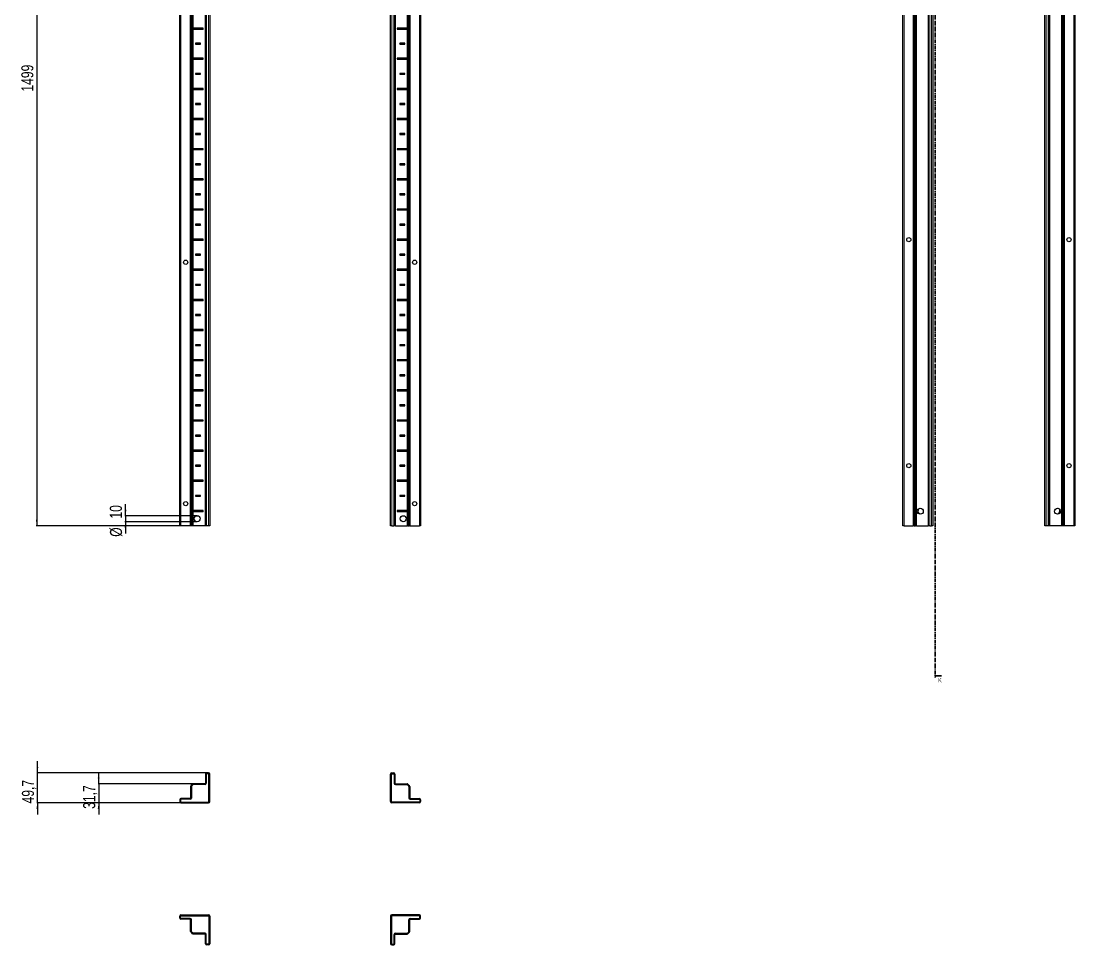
# Model space of a CAD drawing. Header units: millimetres. Extents: x -199 to 3654, y -1547 to 1507.
# Drawn here: x -199 to 1549, y -1547 to -15 of the extents above; entities that cross this region are included whole.
import ezdxf

# ---------------------------------------------------------------- set-up
doc = ezdxf.new("R2010")
doc.units = ezdxf.units.MM
doc.linetypes.add('CENTER', pattern=[10.16, 6.35, -1.27, 1.27, -1.27])
doc.layers.add('FORMAT', color=7, linetype='Continuous')
doc.styles.add('SLDTEXTSTYLE0', font='TXT', dxfattribs={"width": 0.75})
doc.dimstyles.new('SLDDIMSTYLE0', dxfattribs={"dimtxt": 20, "dimasz": 10, "dimexe": 0, "dimexo": 0.0625, "dimgap": 5, "dimtad": 2, "dimdec": 1, "dimrnd": 1e-09, "dimzin": 12, "dimdsep": 46, "dimtxsty": 'SLDTEXTSTYLE0', "dimsah": 1, "dimcen": 0.09, "dimadec": 0, "dimazin": 3, "dimtfac": 1, "dimtofl": 0, "dimtmove": 0, "dimatfit": 3, "dimfxl": 0, "dimfrac": 2, "dimtolj": 1, "dimtzin": 12, "dimarcsym": 0})
doc.dimstyles.new('SLDDIMSTYLE1', dxfattribs={"dimtxt": 20, "dimasz": 10, "dimexe": 0, "dimexo": 0.0625, "dimgap": 5, "dimtad": 2, "dimdec": 1, "dimrnd": 1e-09, "dimzin": 12, "dimdsep": 46, "dimtxsty": 'SLDTEXTSTYLE0', "dimsah": 1, "dimcen": 0.09, "dimadec": 0, "dimazin": 3, "dimtfac": 1, "dimtmove": 0, "dimatfit": 0, "dimfxl": 0, "dimfrac": 2, "dimtolj": 1, "dimtzin": 12, "dimarcsym": 0})

# ---------------------------------------------------------------- blocks, each defined once
blk = doc.blocks.new('_D')
at = {"layer": 'FORMAT'}
for p, q in [((86.4, 647.2), (-174.2, 647.2)), ((-173.2, 647.2), (-173.2, -851.8)), ((86.4, -851.8), (-174.2, -851.8))]:
    blk.add_line(p, q, dxfattribs=at)
for points in [[(-173.2, 647.2), (-174.7, 637.2), (-171.6, 637.2)], [(-173.2, -851.8), (-171.6, -841.8), (-174.7, -841.8)]]:
    blk.add_solid(points, dxfattribs=at)
at = {"layer": 'FORMAT', "insert": (-198.9, -131.8), "char_height": 20, "attachment_point": 1, "rotation": 90, "style": 'SLDTEXTSTYLE0'}
blk.add_mtext('1499', dxfattribs=at)
blk = doc.blocks.new('_D_3')
at = {"layer": 'FORMAT'}
for p, q in [((-26, -835.3), (-26, -816.1)), ((92.8, -835.3), (-27, -835.3)), ((-26, -835.3), (-26, -845.3)), ((92.8, -845.3), (-27, -845.3)), ((-26, -845.3), (-26, -864.5))]:
    blk.add_line(p, q, dxfattribs=at)
for points in [[(-26, -835.3), (-24.5, -825.3), (-27.6, -825.3)], [(-26, -845.3), (-27.6, -855.3), (-24.5, -855.3)]]:
    blk.add_solid(points, dxfattribs=at)
at = {"layer": 'FORMAT', "char_height": 20, "attachment_point": 1, "rotation": 90, "style": 'SLDTEXTSTYLE0'}
for s, insert in [('10', (-52.1, -840)), ('%%c', (-51.8, -870.2))]:
    blk.add_mtext(s, dxfattribs=dict(at, insert=insert))
blk = doc.blocks.new('_D_5')
at = {"layer": 'FORMAT'}
for p, q in [((-172.2, -1261.8), (-172.2, -1242.5)), ((108.5, -1261.8), (-173.2, -1261.8)), ((-172.2, -1311.5), (-172.2, -1261.8)), ((66, -1311.5), (-173.2, -1311.5)), ((-172.2, -1311.5), (-172.2, -1330.7))]:
    blk.add_line(p, q, dxfattribs=at)
for points in [[(-172.2, -1261.8), (-170.6, -1251.8), (-173.7, -1251.8)], [(-172.2, -1311.5), (-173.7, -1321.5), (-170.6, -1321.5)]]:
    blk.add_solid(points, dxfattribs=at)
at = {"layer": 'FORMAT', "insert": (-197.9, -1312.5), "char_height": 20, "attachment_point": 1, "rotation": 90, "style": 'SLDTEXTSTYLE0'}
blk.add_mtext('49,7', dxfattribs=at)
blk = doc.blocks.new('_D_6')
at = {"layer": 'FORMAT'}
for p, q in [((-70.5, -1279.8), (-70.5, -1260.5)), ((86.4, -1279.8), (-71.5, -1279.8)), ((-70.5, -1279.8), (-70.5, -1311.5)), ((66, -1311.5), (-71.5, -1311.5)), ((-70.5, -1311.5), (-70.5, -1330.7))]:
    blk.add_line(p, q, dxfattribs=at)
for points in [[(-70.5, -1279.8), (-69, -1269.8), (-72.1, -1269.8)], [(-70.5, -1311.5), (-72.1, -1321.5), (-69, -1321.5)]]:
    blk.add_solid(points, dxfattribs=at)
at = {"layer": 'FORMAT', "insert": (-96.3, -1321.5), "char_height": 20, "attachment_point": 1, "rotation": 90, "style": 'SLDTEXTSTYLE0'}
blk.add_mtext('31,7', dxfattribs=at)

msp = doc.modelspace()

# ---------------------------------------------------------------- linework, layer by layer
at = {"color": 7, "linetype": 'CENTER', "lineweight": 35}
msp.add_line((1316.72, 1499.09), (1316.72, -1103.67), dxfattribs=at)
at = {"color": 7, "linetype": 'Continuous', "lineweight": 25}
for p, q in [((63.98, -851.79), (63.98, 647.21)), ((81.98, -851.79), (81.98, 647.21)), ((83.77, -851.79), (83.77, 647.21)), ((83.8, -851.79), (83.8, 647.21)), ((106.48, -851.79), (106.48, 647.21)), ((113.68, 647.21), (113.68, -851.79)), ((413.68, -851.79), (413.68, 647.21)), ((420.88, 647.21), (420.88, -851.79)), ((443.55, 647.21), (443.55, -851.79)), ((443.58, 647.21), (443.58, -851.79)), ((445.38, 647.21), (445.38, -851.79)), ((463.38, 647.21), (463.38, -851.79)), ((1263.29, -851.79), (1263.29, 647.21)), ((1283.08, 647.21), (1283.08, -851.79)), ((1283.11, 647.21), (1283.11, -851.79)), ((1305.79, -851.79), (1305.79, 647.21)), ((1312.99, 647.21), (1312.99, -851.79)), ((1498.99, -851.79), (1498.99, 647.21)), ((1506.19, 647.21), (1506.19, -851.79)), ((1528.86, -851.79), (1528.86, 647.21)), ((1528.89, -851.79), (1528.89, 647.21)), ((1548.69, 647.21), (1548.69, -851.79)), ((1281.29, -26.54), (1281.29, 21.96)), ((1530.69, 21.96), (1530.69, -26.54)), ((85.93, -26.65), (85.93, -27.94)), ((86.58, -27.29), (85.93, -26.65)), ((86.58, -27.29), (85.93, -27.94)), ((102.83, -26.54), (86.42, -26.54)), ((86.42, -28.04), (102.83, -28.04)), ((102.08, -27.29), (86.58, -27.29)), ((102.08, -27.29), (102.83, -26.54)), ((102.08, -27.29), (102.83, -28.04)), ((102.83, -28.04), (102.83, -26.54)), ((440.93, -26.54), (424.53, -26.54)), ((424.53, -26.54), (424.53, -28.04)), ((425.28, -27.29), (424.53, -26.54)), ((425.28, -27.29), (424.53, -28.04)), ((424.53, -28.04), (440.93, -28.04)), ((425.28, -27.29), (440.78, -27.29)), ((440.78, -27.29), (441.42, -26.65)), ((440.78, -27.29), (441.42, -27.94)), ((441.42, -27.94), (441.42, -26.65)), ((1281.35, -26.65), (1281.29, -26.54)), ((1281.29, -26.54), (1281.29, -28.04)), ((1281.29, -28.04), (1281.35, -27.94)), ((1281.29, -76.54), (1281.29, -28.04)), ((1281.35, -27.94), (1281.35, -26.65)), ((1530.69, -26.54), (1530.62, -26.65)), ((1530.62, -26.65), (1530.62, -27.94)), ((1530.62, -27.94), (1530.69, -28.04)), ((1530.69, -28.04), (1530.69, -26.54)), ((1530.69, -28.04), (1530.69, -76.54)), ((98.33, -51.54), (90.33, -51.54)), ((90.33, -51.54), (90.33, -53.04)), ((91.08, -52.29), (90.33, -51.54)), ((91.08, -52.29), (90.33, -53.04)), ((97.58, -52.29), (91.08, -52.29)), ((97.58, -52.29), (98.33, -51.54)), ((97.58, -52.29), (98.33, -53.04)), ((98.33, -53.04), (98.33, -51.54)), ((437.03, -51.54), (429.03, -51.54)), ((429.03, -51.54), (429.03, -53.04)), ((429.78, -52.29), (429.03, -51.54)), ((429.78, -52.29), (429.03, -53.04)), ((429.78, -52.29), (436.28, -52.29)), ((436.28, -52.29), (437.03, -51.54)), ((436.28, -52.29), (437.03, -53.04)), ((437.03, -53.04), (437.03, -51.54)), ((90.33, -53.04), (98.33, -53.04)), ((429.03, -53.04), (437.03, -53.04)), ((85.93, -76.65), (85.93, -77.94)), ((86.58, -77.29), (85.93, -76.65)), ((86.58, -77.29), (85.93, -77.94)), ((102.83, -76.54), (86.42, -76.54)), ((86.42, -78.04), (102.83, -78.04)), ((102.08, -77.29), (86.58, -77.29)), ((102.08, -77.29), (102.83, -76.54)), ((102.08, -77.29), (102.83, -78.04)), ((102.83, -78.04), (102.83, -76.54)), ((440.93, -76.54), (424.53, -76.54)), ((424.53, -76.54), (424.53, -78.04)), ((425.28, -77.29), (424.53, -76.54)), ((425.28, -77.29), (424.53, -78.04)), ((424.53, -78.04), (440.93, -78.04)), ((425.28, -77.29), (440.78, -77.29)), ((440.78, -77.29), (441.42, -76.65)), ((440.78, -77.29), (441.42, -77.94)), ((441.42, -77.94), (441.42, -76.65)), ((1281.35, -76.65), (1281.29, -76.54)), ((1281.29, -76.54), (1281.29, -78.04)), ((1281.29, -78.04), (1281.35, -77.94)), ((1281.29, -126.54), (1281.29, -78.04)), ((1281.35, -77.94), (1281.35, -76.65)), ((1530.69, -76.54), (1530.62, -76.65)), ((1530.62, -76.65), (1530.62, -77.94)), ((1530.62, -77.94), (1530.69, -78.04)), ((1530.69, -78.04), (1530.69, -76.54)), ((1530.69, -78.04), (1530.69, -126.54)), ((98.33, -101.54), (90.33, -101.54)), ((90.33, -101.54), (90.33, -103.04)), ((91.08, -102.29), (90.33, -101.54)), ((91.08, -102.29), (90.33, -103.04)), ((90.33, -103.04), (98.33, -103.04)), ((97.58, -102.29), (91.08, -102.29)), ((97.58, -102.29), (98.33, -101.54)), ((97.58, -102.29), (98.33, -103.04)), ((98.33, -103.04), (98.33, -101.54)), ((437.03, -101.54), (429.03, -101.54)), ((429.03, -101.54), (429.03, -103.04)), ((429.78, -102.29), (429.03, -101.54)), ((429.78, -102.29), (429.03, -103.04)), ((429.03, -103.04), (437.03, -103.04)), ((429.78, -102.29), (436.28, -102.29)), ((436.28, -102.29), (437.03, -101.54)), ((436.28, -102.29), (437.03, -103.04)), ((437.03, -103.04), (437.03, -101.54)), ((85.93, -126.65), (85.93, -127.94)), ((86.58, -127.29), (85.93, -126.65)), ((86.58, -127.29), (85.93, -127.94)), ((102.83, -126.54), (86.42, -126.54)), ((86.42, -128.04), (102.83, -128.04)), ((102.08, -127.29), (86.58, -127.29)), ((102.08, -127.29), (102.83, -126.54)), ((102.08, -127.29), (102.83, -128.04)), ((102.83, -128.04), (102.83, -126.54)), ((440.93, -126.54), (424.53, -126.54)), ((424.53, -126.54), (424.53, -128.04)), ((425.28, -127.29), (424.53, -126.54)), ((425.28, -127.29), (424.53, -128.04)), ((424.53, -128.04), (440.93, -128.04)), ((425.28, -127.29), (440.78, -127.29)), ((440.78, -127.29), (441.42, -126.65)), ((440.78, -127.29), (441.42, -127.94)), ((441.42, -127.94), (441.42, -126.65)), ((1281.35, -126.65), (1281.29, -126.54)), ((1281.29, -126.54), (1281.29, -128.04)), ((1281.29, -128.04), (1281.35, -127.94)), ((1281.29, -176.54), (1281.29, -128.04)), ((1281.35, -127.94), (1281.35, -126.65)), ((1530.69, -126.54), (1530.62, -126.65)), ((1530.62, -126.65), (1530.62, -127.94)), ((1530.62, -127.94), (1530.69, -128.04)), ((1530.69, -128.04), (1530.69, -126.54)), ((1530.69, -128.04), (1530.69, -176.54)), ((98.33, -151.54), (90.33, -151.54)), ((90.33, -151.54), (90.33, -153.04)), ((91.08, -152.29), (90.33, -151.54)), ((91.08, -152.29), (90.33, -153.04)), ((90.33, -153.04), (98.33, -153.04)), ((97.58, -152.29), (91.08, -152.29)), ((97.58, -152.29), (98.33, -151.54)), ((97.58, -152.29), (98.33, -153.04)), ((98.33, -153.04), (98.33, -151.54)), ((437.03, -151.54), (429.03, -151.54)), ((429.03, -151.54), (429.03, -153.04)), ((429.78, -152.29), (429.03, -151.54)), ((429.78, -152.29), (429.03, -153.04)), ((429.03, -153.04), (437.03, -153.04)), ((429.78, -152.29), (436.28, -152.29)), ((436.28, -152.29), (437.03, -151.54)), ((436.28, -152.29), (437.03, -153.04)), ((437.03, -153.04), (437.03, -151.54)), ((85.93, -176.65), (85.93, -177.94)), ((86.58, -177.29), (85.93, -176.65)), ((86.58, -177.29), (85.93, -177.94)), ((102.83, -176.54), (86.42, -176.54)), ((86.42, -178.04), (102.83, -178.04)), ((102.08, -177.29), (86.58, -177.29)), ((102.08, -177.29), (102.83, -176.54)), ((102.08, -177.29), (102.83, -178.04)), ((102.83, -178.04), (102.83, -176.54)), ((440.93, -176.54), (424.53, -176.54)), ((424.53, -176.54), (424.53, -178.04)), ((425.28, -177.29), (424.53, -176.54)), ((425.28, -177.29), (424.53, -178.04)), ((424.53, -178.04), (440.93, -178.04)), ((425.28, -177.29), (440.78, -177.29)), ((440.78, -177.29), (441.42, -176.65)), ((440.78, -177.29), (441.42, -177.94)), ((441.42, -177.94), (441.42, -176.65)), ((1281.35, -176.65), (1281.29, -176.54)), ((1281.29, -176.54), (1281.29, -178.04)), ((1281.29, -178.04), (1281.35, -177.94)), ((1281.29, -226.54), (1281.29, -178.04)), ((1281.35, -177.94), (1281.35, -176.65)), ((1530.69, -176.54), (1530.62, -176.65)), ((1530.62, -176.65), (1530.62, -177.94)), ((1530.62, -177.94), (1530.69, -178.04)), ((1530.69, -178.04), (1530.69, -176.54)), ((1530.69, -178.04), (1530.69, -226.54)), ((98.33, -201.54), (90.33, -201.54)), ((90.33, -201.54), (90.33, -203.04)), ((91.08, -202.29), (90.33, -201.54)), ((91.08, -202.29), (90.33, -203.04)), ((90.33, -203.04), (98.33, -203.04)), ((97.58, -202.29), (91.08, -202.29)), ((97.58, -202.29), (98.33, -201.54)), ((97.58, -202.29), (98.33, -203.04)), ((98.33, -203.04), (98.33, -201.54)), ((437.03, -201.54), (429.03, -201.54)), ((429.03, -201.54), (429.03, -203.04)), ((429.78, -202.29), (429.03, -201.54)), ((429.78, -202.29), (429.03, -203.04)), ((429.03, -203.04), (437.03, -203.04)), ((429.78, -202.29), (436.28, -202.29)), ((436.28, -202.29), (437.03, -201.54)), ((436.28, -202.29), (437.03, -203.04)), ((437.03, -203.04), (437.03, -201.54)), ((85.93, -226.65), (85.93, -227.94)), ((86.58, -227.29), (85.93, -226.65)), ((102.83, -226.54), (86.42, -226.54)), ((102.08, -227.29), (102.83, -226.54)), ((102.83, -228.04), (102.83, -226.54)), ((440.93, -226.54), (424.53, -226.54)), ((424.53, -226.54), (424.53, -228.04)), ((425.28, -227.29), (424.53, -226.54)), ((440.78, -227.29), (441.42, -226.65)), ((441.42, -227.94), (441.42, -226.65)), ((1281.35, -226.65), (1281.29, -226.54)), ((1281.29, -226.54), (1281.29, -228.04)), ((1281.35, -227.94), (1281.35, -226.65)), ((1530.69, -226.54), (1530.62, -226.65)), ((1530.62, -226.65), (1530.62, -227.94)), ((1530.69, -228.04), (1530.69, -226.54)), ((86.58, -227.29), (85.93, -227.94)), ((86.42, -228.04), (102.83, -228.04)), ((102.08, -227.29), (86.58, -227.29)), ((102.08, -227.29), (102.83, -228.04)), ((425.28, -227.29), (424.53, -228.04)), ((424.53, -228.04), (440.93, -228.04)), ((425.28, -227.29), (440.78, -227.29)), ((440.78, -227.29), (441.42, -227.94)), ((1281.29, -228.04), (1281.35, -227.94)), ((1281.29, -276.54), (1281.29, -228.04)), ((1530.62, -227.94), (1530.69, -228.04)), ((1530.69, -228.04), (1530.69, -276.54)), ((98.33, -251.54), (90.33, -251.54)), ((90.33, -251.54), (90.33, -253.04)), ((91.08, -252.29), (90.33, -251.54)), ((91.08, -252.29), (90.33, -253.04)), ((90.33, -253.04), (98.33, -253.04)), ((97.58, -252.29), (91.08, -252.29)), ((97.58, -252.29), (98.33, -251.54)), ((97.58, -252.29), (98.33, -253.04)), ((98.33, -253.04), (98.33, -251.54)), ((437.03, -251.54), (429.03, -251.54)), ((429.03, -251.54), (429.03, -253.04)), ((429.78, -252.29), (429.03, -251.54)), ((429.78, -252.29), (429.03, -253.04)), ((429.03, -253.04), (437.03, -253.04)), ((429.78, -252.29), (436.28, -252.29)), ((436.28, -252.29), (437.03, -251.54)), ((436.28, -252.29), (437.03, -253.04)), ((437.03, -253.04), (437.03, -251.54)), ((85.93, -276.65), (85.93, -277.94)), ((86.58, -277.29), (85.93, -276.65)), ((86.58, -277.29), (85.93, -277.94)), ((102.83, -276.54), (86.42, -276.54)), ((86.42, -278.04), (102.83, -278.04)), ((102.08, -277.29), (86.58, -277.29)), ((102.08, -277.29), (102.83, -276.54)), ((102.08, -277.29), (102.83, -278.04)), ((102.83, -278.04), (102.83, -276.54)), ((440.93, -276.54), (424.53, -276.54)), ((424.53, -276.54), (424.53, -278.04)), ((425.28, -277.29), (424.53, -276.54)), ((425.28, -277.29), (424.53, -278.04)), ((424.53, -278.04), (440.93, -278.04)), ((425.28, -277.29), (440.78, -277.29)), ((440.78, -277.29), (441.42, -276.65)), ((440.78, -277.29), (441.42, -277.94)), ((441.42, -277.94), (441.42, -276.65)), ((1281.35, -276.65), (1281.29, -276.54)), ((1281.29, -276.54), (1281.29, -278.04)), ((1281.29, -278.04), (1281.35, -277.94)), ((1281.29, -326.54), (1281.29, -278.04)), ((1281.35, -277.94), (1281.35, -276.65)), ((1530.69, -276.54), (1530.62, -276.65)), ((1530.62, -276.65), (1530.62, -277.94)), ((1530.62, -277.94), (1530.69, -278.04)), ((1530.69, -278.04), (1530.69, -276.54)), ((1530.69, -278.04), (1530.69, -326.54)), ((98.33, -301.54), (90.33, -301.54)), ((90.33, -301.54), (90.33, -303.04)), ((91.08, -302.29), (90.33, -301.54)), ((91.08, -302.29), (90.33, -303.04)), ((90.33, -303.04), (98.33, -303.04)), ((97.58, -302.29), (91.08, -302.29)), ((97.58, -302.29), (98.33, -301.54)), ((97.58, -302.29), (98.33, -303.04)), ((98.33, -303.04), (98.33, -301.54)), ((437.03, -301.54), (429.03, -301.54)), ((429.03, -301.54), (429.03, -303.04)), ((429.78, -302.29), (429.03, -301.54)), ((429.78, -302.29), (429.03, -303.04)), ((429.03, -303.04), (437.03, -303.04)), ((429.78, -302.29), (436.28, -302.29)), ((436.28, -302.29), (437.03, -301.54)), ((436.28, -302.29), (437.03, -303.04)), ((437.03, -303.04), (437.03, -301.54)), ((85.93, -326.65), (85.93, -327.94)), ((86.58, -327.29), (85.93, -326.65)), ((86.58, -327.29), (85.93, -327.94)), ((102.83, -326.54), (86.42, -326.54)), ((86.42, -328.04), (102.83, -328.04)), ((102.08, -327.29), (86.58, -327.29)), ((102.08, -327.29), (102.83, -326.54)), ((102.08, -327.29), (102.83, -328.04)), ((102.83, -328.04), (102.83, -326.54)), ((440.93, -326.54), (424.53, -326.54)), ((424.53, -326.54), (424.53, -328.04)), ((425.28, -327.29), (424.53, -326.54)), ((425.28, -327.29), (424.53, -328.04)), ((424.53, -328.04), (440.93, -328.04)), ((425.28, -327.29), (440.78, -327.29)), ((440.78, -327.29), (441.42, -326.65)), ((440.78, -327.29), (441.42, -327.94)), ((441.42, -327.94), (441.42, -326.65)), ((1281.35, -326.65), (1281.29, -326.54)), ((1281.29, -326.54), (1281.29, -328.04)), ((1281.29, -328.04), (1281.35, -327.94)), ((1281.29, -376.54), (1281.29, -328.04)), ((1281.35, -327.94), (1281.35, -326.65)), ((1530.69, -326.54), (1530.62, -326.65)), ((1530.62, -326.65), (1530.62, -327.94)), ((1530.62, -327.94), (1530.69, -328.04)), ((1530.69, -328.04), (1530.69, -326.54)), ((1530.69, -328.04), (1530.69, -376.54)), ((98.33, -351.54), (90.33, -351.54)), ((90.33, -351.54), (90.33, -353.04)), ((91.08, -352.29), (90.33, -351.54)), ((91.08, -352.29), (90.33, -353.04)), ((90.33, -353.04), (98.33, -353.04)), ((97.58, -352.29), (91.08, -352.29)), ((97.58, -352.29), (98.33, -351.54)), ((97.58, -352.29), (98.33, -353.04)), ((98.33, -353.04), (98.33, -351.54)), ((437.03, -351.54), (429.03, -351.54)), ((429.03, -351.54), (429.03, -353.04)), ((429.78, -352.29), (429.03, -351.54)), ((429.78, -352.29), (429.03, -353.04)), ((429.03, -353.04), (437.03, -353.04)), ((429.78, -352.29), (436.28, -352.29)), ((436.28, -352.29), (437.03, -351.54)), ((436.28, -352.29), (437.03, -353.04)), ((437.03, -353.04), (437.03, -351.54)), ((85.93, -376.65), (85.93, -377.94)), ((86.58, -377.29), (85.93, -376.65)), ((86.58, -377.29), (85.93, -377.94)), ((102.83, -376.54), (86.42, -376.54)), ((86.42, -378.04), (102.83, -378.04)), ((102.08, -377.29), (86.58, -377.29)), ((102.08, -377.29), (102.83, -376.54)), ((102.08, -377.29), (102.83, -378.04)), ((102.83, -378.04), (102.83, -376.54)), ((440.93, -376.54), (424.53, -376.54)), ((424.53, -376.54), (424.53, -378.04)), ((425.28, -377.29), (424.53, -376.54)), ((425.28, -377.29), (424.53, -378.04)), ((424.53, -378.04), (440.93, -378.04)), ((425.28, -377.29), (440.78, -377.29)), ((440.78, -377.29), (441.42, -376.65)), ((440.78, -377.29), (441.42, -377.94)), ((441.42, -377.94), (441.42, -376.65)), ((1281.35, -376.65), (1281.29, -376.54)), ((1281.29, -376.54), (1281.29, -378.04)), ((1281.29, -378.04), (1281.35, -377.94)), ((1281.29, -426.54), (1281.29, -378.04)), ((1281.35, -377.94), (1281.35, -376.65)), ((1530.69, -376.54), (1530.62, -376.65)), ((1530.62, -376.65), (1530.62, -377.94)), ((1530.62, -377.94), (1530.69, -378.04)), ((1530.69, -378.04), (1530.69, -376.54)), ((1530.69, -378.04), (1530.69, -426.54)), ((98.33, -401.54), (90.33, -401.54)), ((90.33, -401.54), (90.33, -403.04)), ((91.08, -402.29), (90.33, -401.54)), ((97.58, -402.29), (98.33, -401.54)), ((98.33, -403.04), (98.33, -401.54)), ((437.03, -401.54), (429.03, -401.54)), ((429.03, -401.54), (429.03, -403.04)), ((429.78, -402.29), (429.03, -401.54)), ((436.28, -402.29), (437.03, -401.54)), ((437.03, -403.04), (437.03, -401.54)), ((91.08, -402.29), (90.33, -403.04)), ((90.33, -403.04), (98.33, -403.04)), ((97.58, -402.29), (91.08, -402.29)), ((97.58, -402.29), (98.33, -403.04)), ((429.78, -402.29), (429.03, -403.04)), ((429.03, -403.04), (437.03, -403.04)), ((429.78, -402.29), (436.28, -402.29)), ((436.28, -402.29), (437.03, -403.04)), ((85.93, -426.65), (85.93, -427.94)), ((86.58, -427.29), (85.93, -426.65)), ((86.58, -427.29), (85.93, -427.94)), ((102.83, -426.54), (86.42, -426.54)), ((86.42, -428.04), (102.83, -428.04)), ((102.08, -427.29), (86.58, -427.29)), ((102.08, -427.29), (102.83, -426.54)), ((102.08, -427.29), (102.83, -428.04)), ((102.83, -428.04), (102.83, -426.54)), ((440.93, -426.54), (424.53, -426.54)), ((424.53, -426.54), (424.53, -428.04)), ((425.28, -427.29), (424.53, -426.54)), ((425.28, -427.29), (424.53, -428.04)), ((424.53, -428.04), (440.93, -428.04)), ((425.28, -427.29), (440.78, -427.29)), ((440.78, -427.29), (441.42, -426.65)), ((440.78, -427.29), (441.42, -427.94)), ((441.42, -427.94), (441.42, -426.65)), ((1281.35, -426.65), (1281.29, -426.54)), ((1281.29, -426.54), (1281.29, -428.04)), ((1281.29, -428.04), (1281.35, -427.94)), ((1281.29, -476.54), (1281.29, -428.04)), ((1281.35, -427.94), (1281.35, -426.65)), ((1530.69, -426.54), (1530.62, -426.65)), ((1530.62, -426.65), (1530.62, -427.94)), ((1530.62, -427.94), (1530.69, -428.04)), ((1530.69, -428.04), (1530.69, -426.54)), ((1530.69, -428.04), (1530.69, -476.54)), ((98.33, -451.54), (90.33, -451.54)), ((90.33, -451.54), (90.33, -453.04)), ((91.08, -452.29), (90.33, -451.54)), ((91.08, -452.29), (90.33, -453.04)), ((90.33, -453.04), (98.33, -453.04)), ((97.58, -452.29), (91.08, -452.29)), ((97.58, -452.29), (98.33, -451.54)), ((97.58, -452.29), (98.33, -453.04)), ((98.33, -453.04), (98.33, -451.54)), ((437.03, -451.54), (429.03, -451.54)), ((429.03, -451.54), (429.03, -453.04)), ((429.78, -452.29), (429.03, -451.54)), ((429.78, -452.29), (429.03, -453.04)), ((429.03, -453.04), (437.03, -453.04)), ((429.78, -452.29), (436.28, -452.29)), ((436.28, -452.29), (437.03, -451.54)), ((436.28, -452.29), (437.03, -453.04)), ((437.03, -453.04), (437.03, -451.54)), ((85.93, -476.65), (85.93, -477.94)), ((86.58, -477.29), (85.93, -476.65)), ((86.58, -477.29), (85.93, -477.94)), ((102.83, -476.54), (86.42, -476.54)), ((86.42, -478.04), (102.83, -478.04)), ((102.08, -477.29), (86.58, -477.29)), ((102.08, -477.29), (102.83, -476.54)), ((102.08, -477.29), (102.83, -478.04)), ((102.83, -478.04), (102.83, -476.54)), ((440.93, -476.54), (424.53, -476.54)), ((424.53, -476.54), (424.53, -478.04)), ((425.28, -477.29), (424.53, -476.54)), ((425.28, -477.29), (424.53, -478.04)), ((424.53, -478.04), (440.93, -478.04)), ((425.28, -477.29), (440.78, -477.29)), ((440.78, -477.29), (441.42, -476.65)), ((440.78, -477.29), (441.42, -477.94)), ((441.42, -477.94), (441.42, -476.65)), ((1281.35, -476.65), (1281.29, -476.54)), ((1281.29, -476.54), (1281.29, -478.04)), ((1281.29, -478.04), (1281.35, -477.94)), ((1281.29, -526.54), (1281.29, -478.04)), ((1281.35, -477.94), (1281.35, -476.65)), ((1530.69, -476.54), (1530.62, -476.65)), ((1530.62, -476.65), (1530.62, -477.94)), ((1530.62, -477.94), (1530.69, -478.04)), ((1530.69, -478.04), (1530.69, -476.54)), ((1530.69, -478.04), (1530.69, -526.54)), ((98.33, -501.54), (90.33, -501.54)), ((90.33, -501.54), (90.33, -503.04)), ((91.08, -502.29), (90.33, -501.54)), ((91.08, -502.29), (90.33, -503.04)), ((90.33, -503.04), (98.33, -503.04)), ((97.58, -502.29), (91.08, -502.29)), ((97.58, -502.29), (98.33, -501.54)), ((97.58, -502.29), (98.33, -503.04)), ((98.33, -503.04), (98.33, -501.54)), ((437.03, -501.54), (429.03, -501.54)), ((429.03, -501.54), (429.03, -503.04)), ((429.78, -502.29), (429.03, -501.54)), ((429.78, -502.29), (429.03, -503.04)), ((429.03, -503.04), (437.03, -503.04)), ((429.78, -502.29), (436.28, -502.29)), ((436.28, -502.29), (437.03, -501.54)), ((436.28, -502.29), (437.03, -503.04)), ((437.03, -503.04), (437.03, -501.54)), ((85.93, -526.65), (85.93, -527.94)), ((86.58, -527.29), (85.93, -526.65)), ((86.58, -527.29), (85.93, -527.94)), ((102.83, -526.54), (86.42, -526.54)), ((86.42, -528.04), (102.83, -528.04)), ((102.08, -527.29), (86.58, -527.29)), ((102.08, -527.29), (102.83, -526.54)), ((102.08, -527.29), (102.83, -528.04)), ((102.83, -528.04), (102.83, -526.54)), ((440.93, -526.54), (424.53, -526.54)), ((424.53, -526.54), (424.53, -528.04)), ((425.28, -527.29), (424.53, -526.54)), ((425.28, -527.29), (424.53, -528.04)), ((424.53, -528.04), (440.93, -528.04)), ((425.28, -527.29), (440.78, -527.29)), ((440.78, -527.29), (441.42, -526.65)), ((440.78, -527.29), (441.42, -527.94)), ((441.42, -527.94), (441.42, -526.65)), ((1281.35, -526.65), (1281.29, -526.54)), ((1281.29, -526.54), (1281.29, -528.04)), ((1281.29, -528.04), (1281.35, -527.94)), ((1281.29, -576.54), (1281.29, -528.04)), ((1281.35, -527.94), (1281.35, -526.65)), ((1530.69, -526.54), (1530.62, -526.65)), ((1530.62, -526.65), (1530.62, -527.94)), ((1530.62, -527.94), (1530.69, -528.04)), ((1530.69, -528.04), (1530.69, -526.54)), ((1530.69, -528.04), (1530.69, -576.54)), ((98.33, -551.54), (90.33, -551.54)), ((90.33, -551.54), (90.33, -553.04)), ((91.08, -552.29), (90.33, -551.54)), ((91.08, -552.29), (90.33, -553.04)), ((90.33, -553.04), (98.33, -553.04)), ((97.58, -552.29), (91.08, -552.29)), ((97.58, -552.29), (98.33, -551.54)), ((97.58, -552.29), (98.33, -553.04)), ((98.33, -553.04), (98.33, -551.54)), ((437.03, -551.54), (429.03, -551.54)), ((429.03, -551.54), (429.03, -553.04)), ((429.78, -552.29), (429.03, -551.54)), ((429.78, -552.29), (429.03, -553.04)), ((429.03, -553.04), (437.03, -553.04)), ((429.78, -552.29), (436.28, -552.29)), ((436.28, -552.29), (437.03, -551.54)), ((436.28, -552.29), (437.03, -553.04)), ((437.03, -553.04), (437.03, -551.54)), ((85.93, -576.65), (85.93, -577.94)), ((86.58, -577.29), (85.93, -576.65)), ((102.83, -576.54), (86.42, -576.54)), ((102.08, -577.29), (102.83, -576.54)), ((102.83, -578.04), (102.83, -576.54)), ((440.93, -576.54), (424.53, -576.54)), ((424.53, -576.54), (424.53, -578.04)), ((425.28, -577.29), (424.53, -576.54)), ((440.78, -577.29), (441.42, -576.65)), ((441.42, -577.94), (441.42, -576.65)), ((1281.35, -576.65), (1281.29, -576.54)), ((1281.29, -576.54), (1281.29, -578.04)), ((1281.35, -577.94), (1281.35, -576.65)), ((1530.69, -576.54), (1530.62, -576.65)), ((1530.62, -576.65), (1530.62, -577.94)), ((1530.69, -578.04), (1530.69, -576.54)), ((86.58, -577.29), (85.93, -577.94)), ((86.42, -578.04), (102.83, -578.04)), ((102.08, -577.29), (86.58, -577.29)), ((102.08, -577.29), (102.83, -578.04)), ((425.28, -577.29), (424.53, -578.04)), ((424.53, -578.04), (440.93, -578.04)), ((425.28, -577.29), (440.78, -577.29)), ((440.78, -577.29), (441.42, -577.94)), ((1281.29, -578.04), (1281.35, -577.94)), ((1281.29, -626.54), (1281.29, -578.04)), ((1530.62, -577.94), (1530.69, -578.04)), ((1530.69, -578.04), (1530.69, -626.54)), ((98.33, -601.54), (90.33, -601.54)), ((90.33, -601.54), (90.33, -603.04)), ((91.08, -602.29), (90.33, -601.54)), ((91.08, -602.29), (90.33, -603.04)), ((90.33, -603.04), (98.33, -603.04)), ((97.58, -602.29), (91.08, -602.29)), ((97.58, -602.29), (98.33, -601.54)), ((97.58, -602.29), (98.33, -603.04)), ((98.33, -603.04), (98.33, -601.54)), ((437.03, -601.54), (429.03, -601.54)), ((429.03, -601.54), (429.03, -603.04)), ((429.78, -602.29), (429.03, -601.54)), ((429.78, -602.29), (429.03, -603.04)), ((429.03, -603.04), (437.03, -603.04)), ((429.78, -602.29), (436.28, -602.29)), ((436.28, -602.29), (437.03, -601.54)), ((436.28, -602.29), (437.03, -603.04)), ((437.03, -603.04), (437.03, -601.54)), ((85.93, -626.65), (85.93, -627.94)), ((86.58, -627.29), (85.93, -626.65)), ((86.58, -627.29), (85.93, -627.94)), ((102.83, -626.54), (86.42, -626.54)), ((86.42, -628.04), (102.83, -628.04)), ((102.08, -627.29), (86.58, -627.29)), ((102.08, -627.29), (102.83, -626.54)), ((102.08, -627.29), (102.83, -628.04)), ((102.83, -628.04), (102.83, -626.54)), ((440.93, -626.54), (424.53, -626.54)), ((424.53, -626.54), (424.53, -628.04)), ((425.28, -627.29), (424.53, -626.54)), ((425.28, -627.29), (424.53, -628.04)), ((424.53, -628.04), (440.93, -628.04)), ((425.28, -627.29), (440.78, -627.29)), ((440.78, -627.29), (441.42, -626.65)), ((440.78, -627.29), (441.42, -627.94)), ((441.42, -627.94), (441.42, -626.65)), ((1281.35, -626.65), (1281.29, -626.54)), ((1281.29, -626.54), (1281.29, -628.04)), ((1281.29, -628.04), (1281.35, -627.94)), ((1281.29, -676.54), (1281.29, -628.04)), ((1281.35, -627.94), (1281.35, -626.65)), ((1530.69, -626.54), (1530.62, -626.65)), ((1530.62, -626.65), (1530.62, -627.94)), ((1530.62, -627.94), (1530.69, -628.04)), ((1530.69, -628.04), (1530.69, -626.54)), ((1530.69, -628.04), (1530.69, -676.54)), ((98.33, -651.54), (90.33, -651.54)), ((90.33, -651.54), (90.33, -653.04)), ((91.08, -652.29), (90.33, -651.54)), ((91.08, -652.29), (90.33, -653.04)), ((90.33, -653.04), (98.33, -653.04)), ((97.58, -652.29), (91.08, -652.29)), ((97.58, -652.29), (98.33, -651.54)), ((97.58, -652.29), (98.33, -653.04)), ((98.33, -653.04), (98.33, -651.54)), ((437.03, -651.54), (429.03, -651.54)), ((429.03, -651.54), (429.03, -653.04)), ((429.78, -652.29), (429.03, -651.54)), ((429.78, -652.29), (429.03, -653.04)), ((429.03, -653.04), (437.03, -653.04)), ((429.78, -652.29), (436.28, -652.29)), ((436.28, -652.29), (437.03, -651.54)), ((436.28, -652.29), (437.03, -653.04)), ((437.03, -653.04), (437.03, -651.54)), ((85.93, -676.65), (85.93, -677.94)), ((86.58, -677.29), (85.93, -676.65)), ((86.58, -677.29), (85.93, -677.94)), ((102.83, -676.54), (86.42, -676.54)), ((86.42, -678.04), (102.83, -678.04)), ((102.08, -677.29), (86.58, -677.29)), ((102.08, -677.29), (102.83, -676.54)), ((102.08, -677.29), (102.83, -678.04)), ((102.83, -678.04), (102.83, -676.54)), ((440.93, -676.54), (424.53, -676.54)), ((424.53, -676.54), (424.53, -678.04)), ((425.28, -677.29), (424.53, -676.54)), ((425.28, -677.29), (424.53, -678.04)), ((424.53, -678.04), (440.93, -678.04)), ((425.28, -677.29), (440.78, -677.29)), ((440.78, -677.29), (441.42, -676.65)), ((440.78, -677.29), (441.42, -677.94)), ((441.42, -677.94), (441.42, -676.65)), ((1281.35, -676.65), (1281.29, -676.54)), ((1281.29, -676.54), (1281.29, -678.04)), ((1281.29, -678.04), (1281.35, -677.94)), ((1281.29, -726.54), (1281.29, -678.04)), ((1281.35, -677.94), (1281.35, -676.65)), ((1530.69, -676.54), (1530.62, -676.65)), ((1530.62, -676.65), (1530.62, -677.94)), ((1530.62, -677.94), (1530.69, -678.04)), ((1530.69, -678.04), (1530.69, -676.54)), ((1530.69, -678.04), (1530.69, -726.54)), ((91.08, -702.29), (90.33, -701.54)), ((98.33, -701.54), (90.33, -701.54)), ((90.33, -701.54), (90.33, -703.04)), ((91.08, -702.29), (90.33, -703.04)), ((90.33, -703.04), (98.33, -703.04)), ((97.58, -702.29), (91.08, -702.29)), ((97.58, -702.29), (98.33, -701.54)), ((97.58, -702.29), (98.33, -703.04)), ((98.33, -703.04), (98.33, -701.54)), ((437.03, -701.54), (429.03, -701.54)), ((429.03, -701.54), (429.03, -703.04)), ((429.78, -702.29), (429.03, -701.54)), ((429.78, -702.29), (429.03, -703.04)), ((429.03, -703.04), (437.03, -703.04)), ((429.78, -702.29), (436.28, -702.29)), ((436.28, -702.29), (437.03, -701.54)), ((436.28, -702.29), (437.03, -703.04)), ((437.03, -703.04), (437.03, -701.54)), ((85.93, -726.65), (85.93, -727.94)), ((86.58, -727.29), (85.93, -726.65)), ((86.58, -727.29), (85.93, -727.94)), ((102.83, -726.54), (86.42, -726.54)), ((86.42, -728.04), (102.83, -728.04)), ((102.08, -727.29), (86.58, -727.29)), ((102.08, -727.29), (102.83, -726.54)), ((102.08, -727.29), (102.83, -728.04)), ((102.83, -728.04), (102.83, -726.54)), ((440.93, -726.54), (424.53, -726.54)), ((424.53, -726.54), (424.53, -728.04)), ((425.28, -727.29), (424.53, -726.54)), ((425.28, -727.29), (424.53, -728.04)), ((424.53, -728.04), (440.93, -728.04)), ((425.28, -727.29), (440.78, -727.29)), ((440.78, -727.29), (441.42, -726.65)), ((440.78, -727.29), (441.42, -727.94)), ((441.42, -727.94), (441.42, -726.65)), ((1281.35, -726.65), (1281.29, -726.54)), ((1281.29, -726.54), (1281.29, -728.04)), ((1281.29, -728.04), (1281.35, -727.94)), ((1281.29, -776.54), (1281.29, -728.04)), ((1281.35, -727.94), (1281.35, -726.65)), ((1530.69, -726.54), (1530.62, -726.65)), ((1530.62, -726.65), (1530.62, -727.94)), ((1530.62, -727.94), (1530.69, -728.04)), ((1530.69, -728.04), (1530.69, -726.54)), ((1530.69, -728.04), (1530.69, -776.54)), ((91.08, -752.29), (90.33, -751.54)), ((98.33, -751.54), (90.33, -751.54)), ((90.33, -751.54), (90.33, -753.04)), ((97.58, -752.29), (98.33, -751.54)), ((98.33, -753.04), (98.33, -751.54)), ((429.03, -751.54), (429.03, -753.04)), ((437.03, -751.54), (429.03, -751.54)), ((429.78, -752.29), (429.03, -751.54)), ((436.28, -752.29), (437.03, -751.54)), ((437.03, -753.04), (437.03, -751.54)), ((91.08, -752.29), (90.33, -753.04)), ((90.33, -753.04), (98.33, -753.04)), ((97.58, -752.29), (91.08, -752.29)), ((97.58, -752.29), (98.33, -753.04)), ((429.78, -752.29), (429.03, -753.04)), ((429.03, -753.04), (437.03, -753.04)), ((429.78, -752.29), (436.28, -752.29)), ((436.28, -752.29), (437.03, -753.04)), ((85.93, -776.65), (85.93, -777.94)), ((86.58, -777.29), (85.93, -776.65)), ((86.58, -777.29), (85.93, -777.94)), ((102.83, -776.54), (86.42, -776.54)), ((86.42, -778.04), (102.83, -778.04)), ((102.08, -777.29), (86.58, -777.29)), ((102.08, -777.29), (102.83, -776.54)), ((102.08, -777.29), (102.83, -778.04)), ((102.83, -778.04), (102.83, -776.54)), ((440.93, -776.54), (424.53, -776.54)), ((424.53, -776.54), (424.53, -778.04)), ((425.28, -777.29), (424.53, -776.54)), ((425.28, -777.29), (424.53, -778.04)), ((424.53, -778.04), (440.93, -778.04)), ((425.28, -777.29), (440.78, -777.29)), ((440.78, -777.29), (441.42, -776.65)), ((440.78, -777.29), (441.42, -777.94)), ((441.42, -777.94), (441.42, -776.65)), ((1281.35, -776.65), (1281.29, -776.54)), ((1281.29, -776.54), (1281.29, -778.04)), ((1281.29, -778.04), (1281.35, -777.94)), ((1281.29, -826.54), (1281.29, -778.04)), ((1281.35, -777.94), (1281.35, -776.65)), ((1530.69, -776.54), (1530.62, -776.65)), ((1530.62, -776.65), (1530.62, -777.94)), ((1530.62, -777.94), (1530.69, -778.04)), ((1530.69, -778.04), (1530.69, -776.54)), ((1530.69, -778.04), (1530.69, -826.54)), ((91.08, -802.29), (90.33, -801.54)), ((90.33, -801.54), (90.33, -803.04)), ((98.33, -801.54), (90.33, -801.54)), ((91.08, -802.29), (90.33, -803.04)), ((90.33, -803.04), (98.33, -803.04)), ((97.58, -802.29), (91.08, -802.29)), ((97.58, -802.29), (98.33, -801.54)), ((97.58, -802.29), (98.33, -803.04)), ((98.33, -803.04), (98.33, -801.54)), ((429.03, -801.54), (429.03, -803.04)), ((437.03, -801.54), (429.03, -801.54)), ((429.78, -802.29), (429.03, -801.54)), ((429.78, -802.29), (429.03, -803.04)), ((429.03, -803.04), (437.03, -803.04)), ((429.78, -802.29), (436.28, -802.29)), ((436.28, -802.29), (437.03, -801.54)), ((436.28, -802.29), (437.03, -803.04)), ((437.03, -803.04), (437.03, -801.54)), ((85.93, -826.65), (85.93, -827.94)), ((86.58, -827.29), (85.93, -826.65)), ((86.58, -827.29), (85.93, -827.94)), ((102.83, -826.54), (86.42, -826.54)), ((86.42, -828.04), (102.83, -828.04)), ((102.08, -827.29), (86.58, -827.29)), ((102.08, -827.29), (102.83, -826.54)), ((102.08, -827.29), (102.83, -828.04)), ((102.83, -828.04), (102.83, -826.54)), ((440.93, -826.54), (424.53, -826.54)), ((424.53, -826.54), (424.53, -828.04)), ((425.28, -827.29), (424.53, -826.54)), ((425.28, -827.29), (424.53, -828.04)), ((424.53, -828.04), (440.93, -828.04)), ((425.28, -827.29), (440.78, -827.29)), ((440.78, -827.29), (441.42, -826.65)), ((440.78, -827.29), (441.42, -827.94)), ((441.42, -827.94), (441.42, -826.65)), ((1281.35, -826.65), (1281.29, -826.54)), ((1281.29, -826.54), (1281.29, -828.04)), ((1281.29, -828.04), (1281.35, -827.94)), ((1281.29, -851.79), (1281.29, -828.04)), ((1281.35, -827.94), (1281.35, -826.65)), ((1291.34, -832.73), (1291.34, -832.32)), ((1520.64, -832.32), (1520.64, -832.73)), ((1530.69, -826.54), (1530.62, -826.65)), ((1530.62, -826.65), (1530.62, -827.94)), ((1530.62, -827.94), (1530.69, -828.04)), ((1530.69, -828.04), (1530.69, -826.54)), ((1530.69, -828.04), (1530.69, -851.79)), ((65.98, -851.79), (63.98, -851.79)), ((81.33, -851.79), (65.98, -851.79)), ((81.98, -851.79), (81.33, -851.79)), ((82.56, -851.79), (81.98, -851.79)), ((83.77, -851.79), (82.56, -851.79)), ((83.8, -851.79), (83.77, -851.79)), ((85.01, -851.79), (83.8, -851.79)), ((86.42, -851.79), (85.01, -851.79)), ((105.83, -851.79), (86.42, -851.79)), ((106.48, -851.79), (105.83, -851.79)), ((108.48, -851.79), (106.48, -851.79)), ((111.68, -851.79), (108.48, -851.79)), ((113.68, -851.79), (111.68, -851.79)), ((415.68, -851.79), (413.68, -851.79)), ((415.68, -851.79), (418.88, -851.79)), ((420.88, -851.79), (418.88, -851.79)), ((421.53, -851.79), (420.88, -851.79)), ((421.53, -851.79), (440.93, -851.79)), ((442.34, -851.79), (440.93, -851.79)), ((442.34, -851.79), (443.55, -851.79)), ((443.55, -851.79), (443.58, -851.79)), ((443.58, -851.79), (444.79, -851.79)), ((445.38, -851.79), (444.79, -851.79)), ((446.03, -851.79), (445.38, -851.79)), ((446.03, -851.79), (461.38, -851.79)), ((463.38, -851.79), (461.38, -851.79)), ((1265.29, -851.79), (1263.29, -851.79)), ((1265.29, -851.79), (1280.64, -851.79)), ((1281.29, -851.79), (1280.64, -851.79)), ((1281.87, -851.79), (1281.29, -851.79)), ((1281.87, -851.79), (1283.08, -851.79)), ((1283.08, -851.79), (1283.11, -851.79)), ((1283.11, -851.79), (1284.32, -851.79)), ((1285.73, -851.79), (1284.32, -851.79)), ((1285.73, -851.79), (1305.14, -851.79)), ((1305.79, -851.79), (1305.14, -851.79)), ((1307.79, -851.79), (1305.79, -851.79)), ((1307.79, -851.79), (1310.99, -851.79)), ((1312.99, -851.79), (1310.99, -851.79)), ((1500.99, -851.79), (1498.99, -851.79)), ((1504.19, -851.79), (1500.99, -851.79)), ((1506.19, -851.79), (1504.19, -851.79)), ((1506.84, -851.79), (1506.19, -851.79)), ((1526.24, -851.79), (1506.84, -851.79)), ((1527.65, -851.79), (1526.24, -851.79)), ((1528.86, -851.79), (1527.65, -851.79)), ((1528.89, -851.79), (1528.86, -851.79)), ((1530.1, -851.79), (1528.89, -851.79)), ((1530.69, -851.79), (1530.1, -851.79)), ((1531.34, -851.79), (1530.69, -851.79)), ((1546.69, -851.79), (1531.34, -851.79)), ((1548.69, -851.79), (1546.69, -851.79)), ((106.48, -1263.77), (106.48, -1279.12)), ((107.83, -1263.77), (107.83, -1279.12)), ((111.68, -1261.77), (108.48, -1261.77)), ((111.68, -1263.12), (108.48, -1263.12)), ((112.33, -1309.47), (112.33, -1263.77)), ((113.68, -1309.47), (113.68, -1263.77)), ((413.68, -1309.47), (413.68, -1263.77)), ((415.03, -1309.47), (415.03, -1263.77)), ((415.68, -1261.77), (418.88, -1261.77)), ((415.68, -1263.12), (418.88, -1263.12)), ((419.53, -1263.77), (419.53, -1279.12)), ((420.88, -1263.77), (420.88, -1279.12)), ((81.98, -1284.22), (81.98, -1303.62)), ((83.77, -1281.6), (82.56, -1282.8)), ((83.33, -1284.22), (83.33, -1303.62)), ((84.72, -1282.55), (83.52, -1283.76)), ((84.72, -1282.55), (83.77, -1281.6)), ((85.01, -1280.36), (83.8, -1281.56)), ((83.8, -1281.56), (84.76, -1282.52)), ((85.96, -1281.31), (84.76, -1282.52)), ((105.83, -1279.77), (86.42, -1279.77)), ((105.83, -1281.12), (86.42, -1281.12)), ((421.53, -1279.77), (440.93, -1279.77)), ((421.53, -1281.12), (440.93, -1281.12)), ((441.39, -1281.31), (442.59, -1282.52)), ((442.34, -1280.36), (443.55, -1281.56)), ((443.55, -1281.56), (442.59, -1282.52)), ((442.63, -1282.55), (443.58, -1281.6)), ((442.63, -1282.55), (443.84, -1283.76)), ((443.58, -1281.6), (444.79, -1282.8)), ((444.03, -1284.22), (444.03, -1303.62)), ((445.38, -1284.22), (445.38, -1303.62)), ((63.98, -1306.27), (63.98, -1309.47)), ((65.33, -1306.27), (65.33, -1309.47)), ((81.33, -1304.27), (65.98, -1304.27)), ((81.33, -1305.62), (65.98, -1305.62)), ((65.98, -1310.12), (111.68, -1310.12)), ((461.38, -1310.12), (415.68, -1310.12)), ((446.03, -1304.27), (461.38, -1304.27)), ((446.03, -1305.62), (461.38, -1305.62)), ((462.03, -1306.27), (462.03, -1309.47)), ((463.38, -1306.27), (463.38, -1309.47)), ((65.98, -1311.47), (111.68, -1311.47)), ((461.38, -1311.47), (415.68, -1311.47)), ((63.98, -1502.67), (63.98, -1499.47)), ((65.33, -1502.67), (65.33, -1499.47)), ((65.98, -1497.47), (111.68, -1497.47)), ((65.98, -1498.82), (111.68, -1498.82)), ((112.33, -1499.47), (112.33, -1545.17)), ((113.68, -1499.47), (113.68, -1545.17)), ((413.68, -1499.47), (413.68, -1545.17)), ((415.03, -1499.47), (415.03, -1545.17)), ((461.38, -1497.47), (415.68, -1497.47)), ((461.38, -1498.82), (415.68, -1498.82)), ((462.03, -1502.67), (462.03, -1499.47)), ((463.38, -1502.67), (463.38, -1499.47)), ((81.33, -1503.32), (65.98, -1503.32)), ((81.33, -1504.67), (65.98, -1504.67)), ((81.98, -1524.72), (81.98, -1505.32)), ((83.33, -1524.72), (83.33, -1505.32)), ((444.03, -1524.72), (444.03, -1505.32)), ((445.38, -1524.72), (445.38, -1505.32)), ((446.03, -1503.32), (461.38, -1503.32)), ((446.03, -1504.67), (461.38, -1504.67)), ((83.77, -1527.34), (82.56, -1526.14)), ((84.72, -1526.39), (83.52, -1525.18)), ((84.72, -1526.39), (83.77, -1527.34)), ((83.8, -1527.38), (84.76, -1526.42)), ((85.01, -1528.58), (83.8, -1527.38)), ((85.96, -1527.63), (84.76, -1526.42)), ((105.83, -1527.82), (86.42, -1527.82)), ((105.83, -1529.17), (86.42, -1529.17)), ((106.48, -1545.17), (106.48, -1529.82)), ((107.83, -1545.17), (107.83, -1529.82)), ((419.53, -1545.17), (419.53, -1529.82)), ((420.88, -1545.17), (420.88, -1529.82)), ((421.53, -1527.82), (440.93, -1527.82)), ((421.53, -1529.17), (440.93, -1529.17)), ((441.39, -1527.63), (442.59, -1526.42)), ((442.34, -1528.58), (443.55, -1527.38)), ((443.55, -1527.38), (442.59, -1526.42)), ((442.63, -1526.39), (443.84, -1525.18)), ((442.63, -1526.39), (443.58, -1527.34)), ((443.58, -1527.34), (444.79, -1526.14)), ((111.68, -1545.82), (108.48, -1545.82)), ((111.68, -1547.17), (108.48, -1547.17)), ((415.68, -1545.82), (418.88, -1545.82)), ((415.68, -1547.17), (418.88, -1547.17))]:
    msp.add_line(p, q, dxfattribs=at)
at = {"color": 8, "linetype": 'Continuous', "lineweight": 18}
for p, q in [((65.98, 647.21), (65.98, -851.79)), ((81.33, -851.79), (81.33, 647.21)), ((82.56, 647.21), (82.56, -851.79)), ((85.01, -851.79), (85.01, 647.21)), ((105.83, -851.79), (105.83, 647.21)), ((108.48, 647.21), (108.48, -851.79)), ((111.68, -851.79), (111.68, 647.21)), ((415.68, 647.21), (415.68, -851.79)), ((418.88, -851.79), (418.88, 647.21)), ((421.53, 647.21), (421.53, -851.79)), ((442.34, 647.21), (442.34, -851.79)), ((444.79, -851.79), (444.79, 647.21)), ((446.03, 647.21), (446.03, -851.79)), ((461.38, -851.79), (461.38, 647.21)), ((1265.29, 647.21), (1265.29, -851.79)), ((1280.64, -851.79), (1280.64, 647.21)), ((1281.87, 647.21), (1281.87, -851.79)), ((1284.32, -851.79), (1284.32, 647.21)), ((1285.73, 647.21), (1285.73, -851.79)), ((1305.14, -851.79), (1305.14, 647.21)), ((1307.79, 647.21), (1307.79, -851.79)), ((1310.99, -851.79), (1310.99, 647.21)), ((1500.99, 647.21), (1500.99, -851.79)), ((1504.19, -851.79), (1504.19, 647.21)), ((1506.84, 647.21), (1506.84, -851.79)), ((1526.24, -851.79), (1526.24, 647.21)), ((1527.65, 647.21), (1527.65, -851.79)), ((1530.1, -851.79), (1530.1, 647.21)), ((1531.34, 647.21), (1531.34, -851.79)), ((1546.69, -851.79), (1546.69, 647.21)), ((86.42, 21.96), (86.42, -26.54)), ((440.93, -26.54), (440.93, 21.96)), ((86.42, -28.04), (86.42, -76.54)), ((440.93, -76.54), (440.93, -28.04)), ((86.42, -78.04), (86.42, -126.54)), ((440.93, -126.54), (440.93, -78.04)), ((86.42, -128.04), (86.42, -176.54)), ((440.93, -176.54), (440.93, -128.04)), ((86.42, -178.04), (86.42, -226.54)), ((440.93, -226.54), (440.93, -178.04)), ((86.42, -228.04), (86.42, -276.54)), ((440.93, -276.54), (440.93, -228.04)), ((86.42, -278.04), (86.42, -326.54)), ((440.93, -326.54), (440.93, -278.04)), ((86.42, -328.04), (86.42, -376.54)), ((440.93, -376.54), (440.93, -328.04)), ((86.42, -378.04), (86.42, -426.54)), ((440.93, -426.54), (440.93, -378.04)), ((86.42, -428.04), (86.42, -476.54)), ((440.93, -476.54), (440.93, -428.04)), ((86.42, -478.04), (86.42, -526.54)), ((440.93, -526.54), (440.93, -478.04)), ((86.42, -528.04), (86.42, -576.54)), ((440.93, -576.54), (440.93, -528.04)), ((86.42, -578.04), (86.42, -626.54)), ((440.93, -626.54), (440.93, -578.04)), ((86.42, -628.04), (86.42, -676.54)), ((440.93, -676.54), (440.93, -628.04)), ((86.42, -678.04), (86.42, -726.54)), ((440.93, -726.54), (440.93, -678.04)), ((86.42, -728.04), (86.42, -776.54)), ((440.93, -776.54), (440.93, -728.04)), ((86.42, -778.04), (86.42, -826.54)), ((440.93, -826.54), (440.93, -778.04)), ((86.42, -828.04), (86.42, -851.79)), ((440.93, -851.79), (440.93, -828.04))]:
    msp.add_line(p, q, dxfattribs=at)
at = {"color": 7, "linetype": 'Continuous', "lineweight": 35}
msp.add_line((1327.36, -1100.67), (1316.72, -1100.67), dxfattribs=at)
at = {"color": 7, "linetype": 'Continuous', "lineweight": 25}
for centre, radius in [((1273.19, -377.29), 3.5), ((1538.79, -377.29), 3.5), ((73.83, -414.79), 3.5), ((453.53, -414.79), 3.5), ((1273.19, -752.29), 3.5), ((1538.79, -752.29), 3.5), ((73.83, -815.29), 3.5), ((453.53, -815.29), 3.5), ((92.83, -840.29), 5), ((434.53, -840.29), 5), ((1292.14, -827.79), 5), ((1519.84, -827.79), 5)]:
    msp.add_circle(centre, radius, dxfattribs=at)
for centre, radius, start, end in [((1293.64, -827.29), 5.25, 126.18914, 240.85926), ((1290.84, -832.32), 0.5, 0, 60.85926), ((1521.14, -832.32), 0.5, 119.14074, 180), ((1518.34, -827.29), 5.25, 299.14074, 53.81087), ((108.48, -1263.77), 2, 90, 180), ((108.48, -1263.77), 0.65, 90, 180), ((111.68, -1263.77), 2, 0, 90), ((111.68, -1263.77), 0.65, 0, 90), ((415.68, -1263.77), 2, 90, 180), ((415.68, -1263.77), 0.65, 90, 180), ((418.88, -1263.77), 2, 0, 90), ((418.88, -1263.77), 0.65, 0, 90), ((83.98, -1284.22), 2, 135, 180), ((83.98, -1284.22), 0.65, 135, 180), ((86.42, -1281.77), 2, 90, 135), ((86.42, -1281.77), 0.65, 90, 135), ((105.83, -1279.12), 2, 270, 0), ((105.83, -1279.12), 0.65, 270, 0), ((421.53, -1279.12), 2, 180, 270), ((421.53, -1279.12), 0.65, 180, 270), ((440.93, -1281.77), 2, 45, 90), ((440.93, -1281.77), 0.65, 45, 90), ((443.38, -1284.22), 0.65, 0, 45), ((443.38, -1284.22), 2, 0, 45), ((65.98, -1306.27), 2, 90, 180), ((65.98, -1309.47), 2, 180, 270), ((65.98, -1306.27), 0.65, 90, 180), ((65.98, -1309.47), 0.65, 180, 270), ((81.33, -1303.62), 2, 270, 0), ((81.33, -1303.62), 0.65, 270, 0), ((111.68, -1309.47), 0.65, 270, 0), ((111.68, -1309.47), 2, 270, 0), ((415.68, -1309.47), 2, 180, 270), ((415.68, -1309.47), 0.65, 180, 270), ((446.03, -1303.62), 2, 180, 270), ((446.03, -1303.62), 0.65, 180, 270), ((461.38, -1306.27), 2, 0, 90), ((461.38, -1306.27), 0.65, 0, 90), ((461.38, -1309.47), 2, 270, 0), ((461.38, -1309.47), 0.65, 270, 0), ((65.98, -1499.47), 2, 90, 180), ((65.98, -1502.67), 2, 180, 270), ((65.98, -1499.47), 0.65, 90, 180), ((65.98, -1502.67), 0.65, 180, 270), ((111.68, -1499.47), 2, 0, 90), ((111.68, -1499.47), 0.65, 0, 90), ((415.68, -1499.47), 2, 90, 180), ((415.68, -1499.47), 0.65, 90, 180), ((461.38, -1499.47), 2, 0, 90), ((461.38, -1499.47), 0.65, 0, 90), ((461.38, -1502.67), 0.65, 270, 0), ((461.38, -1502.67), 2, 270, 0), ((81.33, -1505.32), 2, 0, 90), ((81.33, -1505.32), 0.65, 0, 90), ((446.03, -1505.32), 2, 90, 180), ((446.03, -1505.32), 0.65, 90, 180), ((83.98, -1524.72), 2, 180, 225), ((83.98, -1524.72), 0.65, 180, 225), ((86.42, -1527.17), 2, 225, 270), ((86.42, -1527.17), 0.65, 225, 270), ((105.83, -1529.82), 2, 0, 90), ((105.83, -1529.82), 0.65, 0, 90), ((421.53, -1529.82), 2, 90, 180), ((421.53, -1529.82), 0.65, 90, 180), ((440.93, -1527.17), 0.65, 270, 315), ((440.93, -1527.17), 2, 270, 315), ((443.38, -1524.72), 0.65, 315, 0), ((443.38, -1524.72), 2, 315, 0), ((108.48, -1545.17), 2, 180, 270), ((108.48, -1545.17), 0.65, 180, 270), ((111.68, -1545.17), 2, 270, 0), ((111.68, -1545.17), 0.65, 270, 0), ((415.68, -1545.17), 2, 180, 270), ((415.68, -1545.17), 0.65, 180, 270), ((418.88, -1545.17), 0.65, 270, 0), ((418.88, -1545.17), 2, 270, 0)]:
    msp.add_arc(centre, radius, start, end, dxfattribs=at)
for centre, start_param, end_param in [((86.42, -30.01), 0, 0.2482694), ((86.42, -24.58), 2.8933233, 3.1415927), ((440.93, -30.01), 6.0349159, 6.2831853), ((440.93, -24.58), 3.1415927, 3.389862), ((86.42, -80.01), 0, 0.2482694), ((86.42, -74.58), 2.8933233, 3.1415927), ((440.93, -80.01), 6.0349159, 6.2831853), ((440.93, -74.58), 3.1415927, 3.389862), ((86.42, -130.01), 0, 0.2482694), ((86.42, -124.58), 2.8933233, 3.1415927), ((440.93, -130.01), 6.0349159, 6.2831853), ((440.93, -124.58), 3.1415927, 3.389862), ((86.42, -180.01), 0, 0.2482694), ((86.42, -174.58), 2.8933233, 3.1415927), ((440.93, -180.01), 6.0349159, 6.2831853), ((440.93, -174.58), 3.1415927, 3.389862), ((86.42, -230.01), 0, 0.2482694), ((440.93, -230.01), 6.0349159, 6.2831853), ((86.42, -224.58), 2.8933233, 3.1415927), ((440.93, -224.58), 3.1415927, 3.389862), ((86.42, -280.01), 0, 0.2482694), ((86.42, -274.58), 2.8933233, 3.1415927), ((440.93, -280.01), 6.0349159, 6.2831853), ((440.93, -274.58), 3.1415927, 3.389862), ((86.42, -330.01), 0, 0.2482694), ((86.42, -324.58), 2.8933233, 3.1415927), ((440.93, -330.01), 6.0349159, 6.2831853), ((440.93, -324.58), 3.1415927, 3.389862), ((86.42, -380.01), 0, 0.2482694), ((86.42, -374.58), 2.8933233, 3.1415927), ((440.93, -380.01), 6.0349159, 6.2831853), ((440.93, -374.58), 3.1415927, 3.389862), ((86.42, -430.01), 0, 0.2482694), ((86.42, -424.58), 2.8933233, 3.1415927), ((440.93, -430.01), 6.0349159, 6.2831853), ((440.93, -424.58), 3.1415927, 3.389862), ((86.42, -480.01), 0, 0.2482694), ((86.42, -474.58), 2.8933233, 3.1415927), ((440.93, -480.01), 6.0349159, 6.2831853), ((440.93, -474.58), 3.1415927, 3.389862), ((86.42, -530.01), 0, 0.2482694), ((86.42, -524.58), 2.8933233, 3.1415927), ((440.93, -530.01), 6.0349159, 6.2831853), ((440.93, -524.58), 3.1415927, 3.389862), ((86.42, -580.01), 0, 0.2482694), ((440.93, -580.01), 6.0349159, 6.2831853), ((86.42, -574.58), 2.8933233, 3.1415927), ((440.93, -574.58), 3.1415927, 3.389862), ((86.42, -630.01), 0, 0.2482694), ((86.42, -624.58), 2.8933233, 3.1415927), ((440.93, -630.01), 6.0349159, 6.2831853), ((440.93, -624.58), 3.1415927, 3.389862), ((86.42, -680.01), 0, 0.2482694), ((86.42, -674.58), 2.8933233, 3.1415927), ((440.93, -680.01), 6.0349159, 6.2831853), ((440.93, -674.58), 3.1415927, 3.389862), ((86.42, -730.01), 0, 0.2482694), ((86.42, -724.58), 2.8933233, 3.1415927), ((440.93, -730.01), 6.0349159, 6.2831853), ((440.93, -724.58), 3.1415927, 3.389862), ((86.42, -780.01), 0, 0.2482694), ((86.42, -774.58), 2.8933233, 3.1415927), ((440.93, -780.01), 6.0349159, 6.2831853), ((440.93, -774.58), 3.1415927, 3.389862), ((86.42, -830.01), 0, 0.2482694), ((86.42, -824.58), 2.8933233, 3.1415927), ((440.93, -830.01), 6.0349159, 6.2831853), ((440.93, -824.58), 3.1415927, 3.389862)]:
    msp.add_ellipse(centre, major_axis=(0, 3.46), ratio=0.5773503, start_param=start_param, end_param=end_param, dxfattribs=at)
at = {"color": 7, "linetype": 'Continuous', "lineweight": 35}
msp.add_solid([(1316.72, -1100.67), (1323.72, -1101.79), (1323.72, -1099.55)], dxfattribs=at)

# ---------------------------------------------------------------- texts
at = {"color": 7, "linetype": 'Continuous', "insert": (1321.84, -1104.37), "char_height": 7, "attachment_point": 1, "style": 'SLDTEXTSTYLE0'}
msp.add_mtext('K', dxfattribs=at)

# ---------------------------------------------------------------- dimensions: what is measured, and where the dimension line sits
at = {"layer": 'FORMAT'}
for base, p1, p2, dimstyle, picture, middle in [((-173.15, -851.79), (86.42, 647.21), (86.42, -851.79), 'SLDDIMSTYLE0', '_D', (-173.15, -102.29)), ((-172.17, -1261.77), (65.98, -1311.47), (108.48, -1261.77), 'SLDDIMSTYLE1', '_D_5', (-172.17, -1286.62)), ((-70.54, -1311.47), (86.42, -1279.77), (65.98, -1311.47), 'SLDDIMSTYLE1', '_D_6', (-70.54, -1295.62))]:
    dim = msp.add_linear_dim(base=base, p1=p1, p2=p2, angle=90, dimstyle=dimstyle, dxfattribs=at)
    dim.commit()
    dim.dimension.update_dxf_attribs({"geometry": picture, "text_midpoint": middle, "dimtype": 160})
dim = msp.add_linear_dim(base=(-26.02, -845.29), p1=(92.83, -835.29), p2=(92.83, -845.29), angle=90, text='%%c<>', dimstyle='SLDDIMSTYLE1', dxfattribs=at)
dim.commit()
dim.dimension.update_dxf_attribs({"geometry": '_D_3', "text_midpoint": (-26.02, -840.29), "dimtype": 160})

doc.saveas('drawing.dxf')
